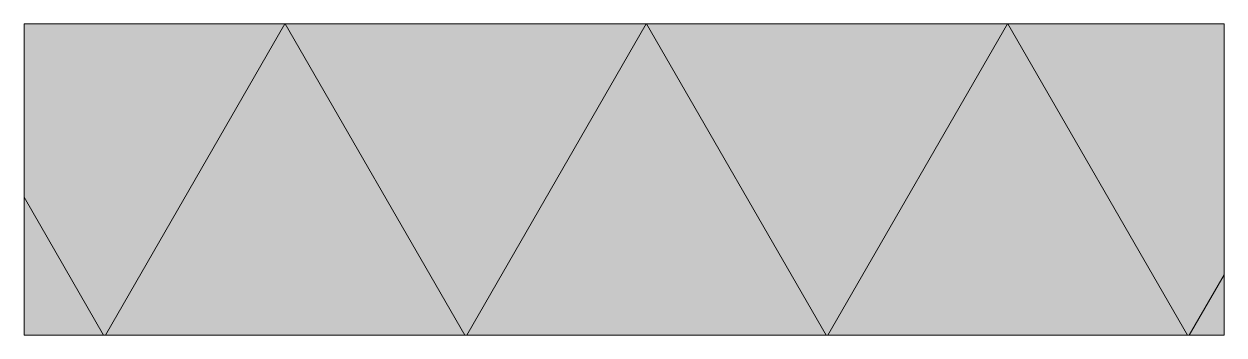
# Model space of a CAD drawing. Header units: metres. Extents: x 0 to 540, y 1 to 141.
import ezdxf

# ---------------------------------------------------------------- set-up
doc = ezdxf.new("R2010")
doc.units = ezdxf.units.M
doc.layers.add('A-DETL-GENF', color=92, linetype='Continuous', lineweight=18)

# ---------------------------------------------------------------- blocks, each defined once
blk = doc.blocks.new('42 isolatie - Type 1-3760807-00_0 Basismaterialen')
at = {"layer": 'A-DETL-GENF'}
blk.add_hatch(color=256, dxfattribs=at).paths.add_polyline_path([(540.28, 0.8), (540.28, 140.8), (0.28, 140.8), (0.28, 0.8), (320.27, 0.8)])
at = {"layer": 'A-DETL-GENF', "lineweight": 13}
h = blk.add_hatch(dxfattribs=at)
h.set_pattern_fill('FP_677', color=256, style=0, pattern_type=2)
h.set_pattern_definition([(60, (-857.8, 704), (-121.936, 70.4), []), (120, (-857.8, 704), (-121.936, -70.4), [])])
h.paths.add_polyline_path([(540.28, 0.8), (540.28, 140.8), (0.28, 140.8), (0.28, 0.8), (320.27, 0.8)])
at = {"layer": 'A-DETL-GENF'}
for p, q in [((540.28, 140.8), (0.28, 140.8)), ((0.28, 140.8), (0.28, 0.8)), ((540.28, 140.8), (0.28, 140.8)), ((0.28, 140.8), (0.28, 0.8)), ((540.28, 0.8), (540.28, 140.8)), ((540.28, 0.8), (540.28, 140.8)), ((0.28, 0.8), (540.28, 0.8)), ((0.28, 0.8), (540.28, 0.8))]:
    blk.add_line(p, q, dxfattribs=at)

msp = doc.modelspace()

# ---------------------------------------------------------------- block references
msp.add_blockref('42 isolatie - Type 1-3760807-00_0 Basismaterialen', (0, 0))

doc.saveas('drawing.dxf')
